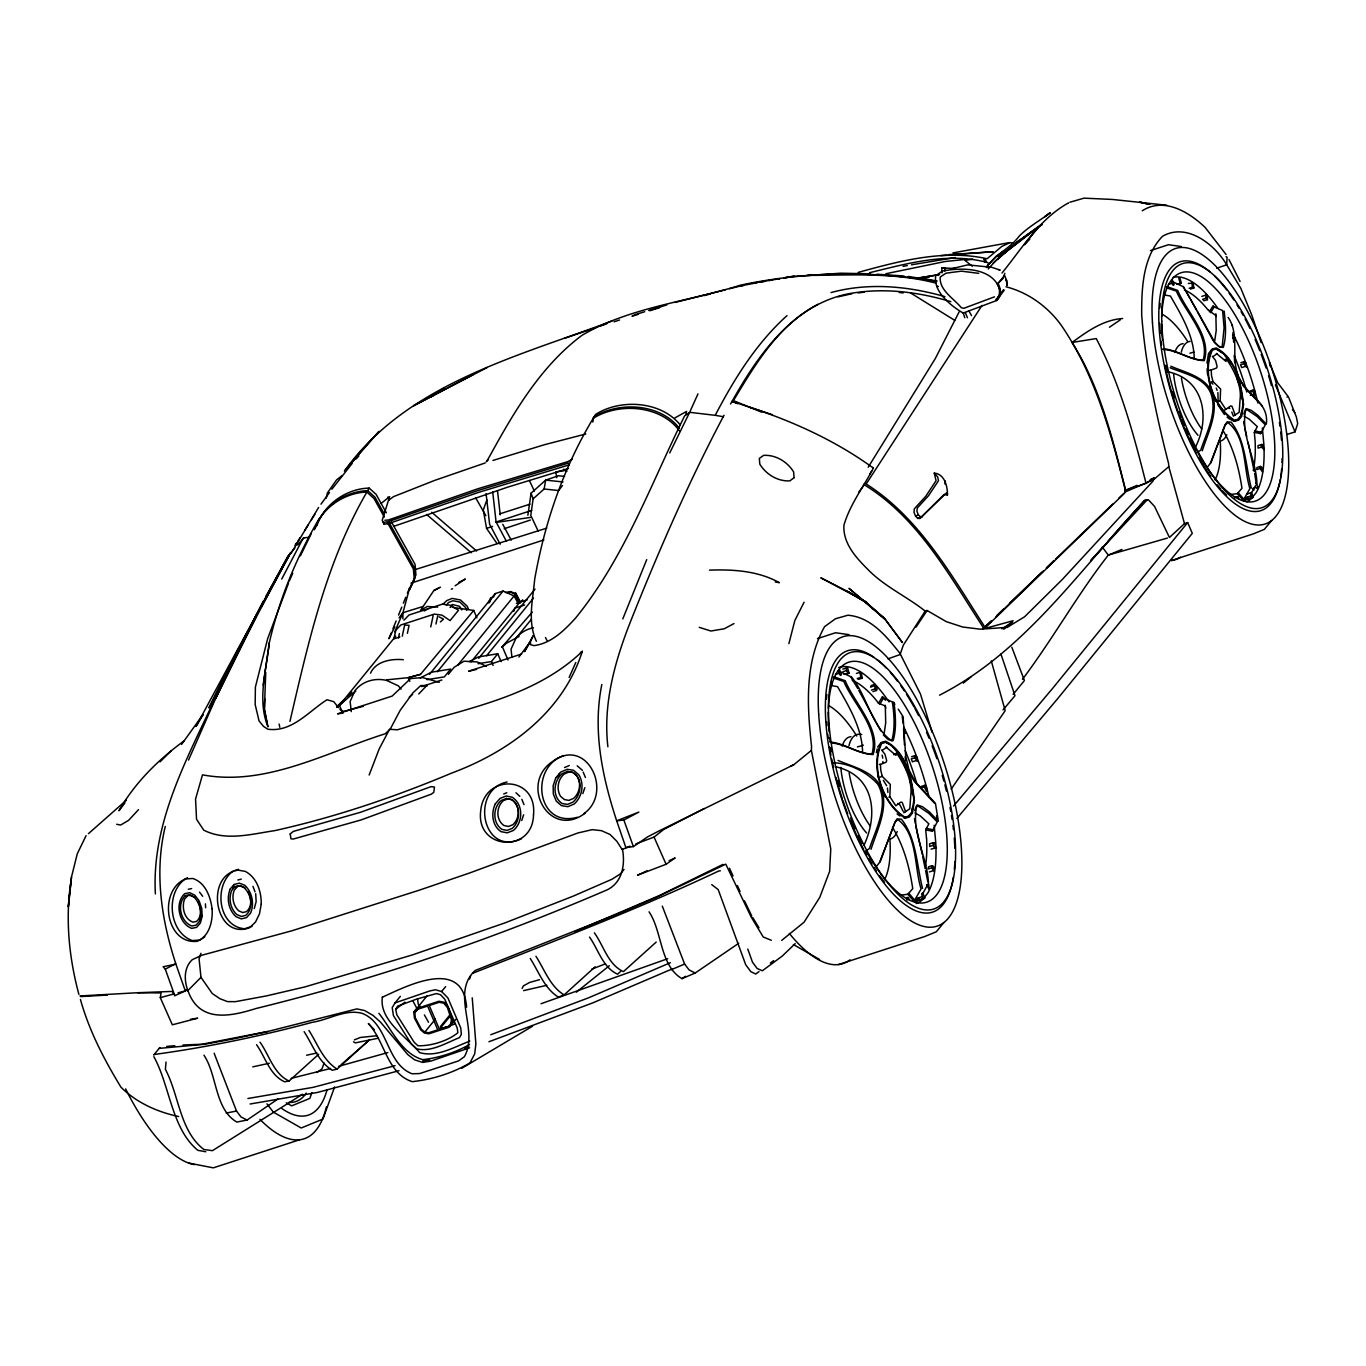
<?xml version="1.0" encoding="UTF-8"?>
<svg xmlns="http://www.w3.org/2000/svg" width="1366" height="1366" viewBox="0 0 1366 1366"><rect width="100%" height="100%" fill="white"/><g stroke="black" fill="none" stroke-linecap="round" stroke-linejoin="round"><path stroke-width="1.5" d="M155.382 893.876C151.114 817.329 192.64 749.029 222.846 681.651M402.868 618.747L402.919 612.719L409.783 587.414L407.375 593.322M893.774 754.664L896.642 753.093L895.959 755.364L885.902 746.963M1224.704 359.463L1226.634 359.275L1225.985 361.427L1216.406 353.435M264.748 698.794L264.389 709.313L266.729 721.487M1218.13 401.519L1217.891 392.537M265.755 672.499L264.389 709.313L268.009 726.832C256.996 700.263 266.37 670.125 269.307 642.72C279.347 599.076 296.32 557.396 319.063 518.841M1125.174 492.119L1125.294 488.704C1112.556 438.793 1100.245 387.295 1072.549 343.293L1072.088 342.473C1087.182 331.375 1103.335 319.832 1122.63 318.517M862.595 752.205C862.202 728.624 849.054 706.512 837.546 686.654L831.587 685.612L831.535 681.497M1194.243 358.421C1193.85 335.968 1181.351 314.931 1170.389 296.012L1164.72 295.039L1164.669 291.112M190.574 1019.241L197.66 1018.199L172.338 1024.807L160.3 997.641L161.051 992.928L137.659 992.723L79.996 995.951M178.041 992.826L185.776 990.76L174.814 995.694L165.269 969.126L163.135 966.752L175.89 964.123L184.734 989.274L187.671 990.794L200.99 977.356L199.077 958.881L200.939 953.331M986.406 267.497C995.114 254.554 1010.123 248.373 1019.446 235.857C1028.632 226.722 1040.089 220.438 1050.352 212.669L1044.785 216.699L1050.352 212.669M914.947 812.872L920.411 816.031L928.863 823.852L925.721 829.879L932.466 831.211L937.23 821.888L928.778 813.333L918.089 806.06L916.466 805.923L914.674 810.601M1244.067 416.169L1249.258 419.174L1257.301 426.619L1254.312 432.356L1260.733 433.62L1265.257 424.758L1257.215 416.613L1247.056 409.68L1245.502 409.544L1243.794 414M166.037 1062.031L165.388 1069.322C179.134 1095.19 179.663 1130.928 203.876 1149.472L212.396 1150.684L302.552 1094.286M450.968 1023.612L451.361 1019.531L447.416 1007.545L443.882 1003.225L439.186 1002.285L429.248 1005.513L439.425 1029.281L448.543 1026.327L453.597 1020.368M451.89 1024.141L452.351 1019.617L448.202 1007.152L444.309 1002.268L438.998 1001.261L417.006 1008.415L413.744 1012.206L414.479 1018.114L420.728 1029.896L424.467 1033.055L428.856 1033.823L449.158 1027.215L455.851 1019.292M1206.929 363.032L1208.534 353.538L1211.42 349.798L1215.364 348.74M486.211 461.896L488.755 457.866C513.531 412.822 540.133 366.6 582.053 335.268C629.88 307.145 687.969 301.698 740.338 285.204C804.454 271.441 871.832 270.639 936.376 281.259M71.22 879.516C65.056 917.815 68.829 957.054 78.887 994.363M903.729 812.804L909.79 808.809L910.78 795.166C912.71 781.642 904.702 764.909 896.642 753.093M1231.791 412.054L1233.396 416.101L1239.15 412.293L1240.089 399.316C1241.933 386.441 1234.301 370.51 1226.634 359.275M71.51 876.921L68.334 906.597L71.51 876.921L77.264 853.818L86.075 835.65M601.843 684.503C592.468 730.349 602.269 776.742 616.544 820.403L625.901 847.637L633.38 846.596L647.74 836.812L658.668 831.126L793.8 764.721L811.387 750.395L811.558 746.348C807.135 706.563 804.454 662.92 824.535 626.687L835.463 618.764L847.876 615.229C870.979 617.039 886.5 636.488 899.921 653.29L920.496 694.116L932.039 732.176M859.965 672.294L860.819 677.382L862.236 678.168L861.383 673.079L859.965 672.294L856.414 673.455M914.861 757.72L915.135 755.569L916.552 756.337L917.406 761.443L914.861 757.72L911.293 758.881L912.42 761.818L915.988 760.657M931.8 867.82L932.09 865.668L933.507 866.454L934.344 871.542L931.8 867.82L928.231 868.981L928.521 866.812L932.09 865.668M1191.733 282.352L1192.535 287.202L1193.884 287.953L1193.081 283.103L1188.335 283.462M1243.965 363.663L1244.238 361.614L1245.587 362.366L1246.407 367.215L1243.965 363.663L1240.584 364.773L1241.66 367.574L1245.058 366.464M1260.101 468.47L1260.374 466.421L1261.723 467.155L1262.525 472.021L1260.101 468.47L1256.703 469.562L1256.976 467.514L1260.374 466.421M269.307 642.72L263.16 685.151M564.534 476.375L558.472 475.761L545.683 480.115L531.067 493.194L533.116 498.846L530.776 515.375L538.119 530.964M382.463 996.753C378.416 1019.821 406.795 1036.982 419.618 1052.605C436.693 1057.66 454.263 1047.005 469.819 1041.097M527.874 515.272L531.067 493.194M884.092 733.969L885.697 722.938L885.339 707.161L884.707 705.693L878.475 703.251L876.801 700.946A113.037 42.363 72 0 0 852.299 680.388M1214.681 341.056L1216.218 330.572L1215.877 315.546L1207.749 309.638M165.269 826.464C154.204 872.225 161.359 919.608 175.787 963.713L165.269 969.126M1125.601 491.794L1153.724 479.568L1168.784 466.643L1168.613 463.586C1156.114 414.786 1145.528 365.183 1141.686 314.88C1141.583 287.867 1142.71 257.013 1162.466 236.318C1186.73 222.231 1214.664 244.309 1226.702 264.799L1240.806 288.277L1251.649 314.709L1261.142 342.627M1150.223 479.62L1153.997 477.98L1152.972 481.122L1062.355 579.44L1024.62 616.766L1007.186 627.404L980.293 629.18L962.688 627.028L946.279 621.632L927.104 610.5L924.56 611.012M533.116 498.846L544.129 488.994L545.683 480.115L563.065 481.959M489.352 602.73L491.64 597.796M905.624 811.711L902.243 802.474L900.911 802.064L895.823 805.752L889.829 796.702L890.325 784.443L882.248 776.383L880.763 770.253L880.421 764.431L886.09 762.245L886.671 760.623L884.98 754.271L881.599 749.968M1235.188 415.059L1231.978 406.265L1230.715 405.873L1225.848 409.39L1220.145 400.767L1220.623 389.105L1212.94 381.438L1211.522 375.599L1211.198 370.049L1216.594 367.983L1217.14 366.447L1215.535 360.385L1212.325 356.287M488.567 602.833L490.428 598.274L493.604 596.891L495.192 593.612L503.047 591.068L514.094 595.952L518.482 603.96L471.014 661.964M398.462 638.076L399.367 633.568M289.934 721.436C308.494 641.781 326.372 560.419 368.547 489.199L369.144 488.106L376.077 494.338L386.339 512.762M402.27 636.18L404.643 625.013L409.083 625.355L407.375 633.329M430.751 626.926L433.124 615.759M435.959 624.023L437.666 616.066M326.235 498.163L327.345 493.024L336.634 479.825L341.637 475.931M876.374 752.666L877.211 748.944M919.881 899.101L915.254 901.799L914.059 901.253L921.06 888.959C914.23 867.017 917.423 834.199 897.906 819.566L894.867 822.264L880.25 861.605L876.699 866.129M1248.763 498.249L1244.358 500.81L1243.214 500.28L1249.89 488.584C1243.367 467.701 1246.407 436.454 1227.846 422.538L1224.943 425.099L1211.044 462.545L1207.254 467.274M911.651 811.114L912.539 807.34M1241.762 410.893L1240.516 416.288L1237.562 420.011L1233.669 421.018L1231.09 419.806M944.948 484.025L945.152 480.9M882.59 762.979L882.931 761.545M289.541 554.801L291.556 551.779M300.435 555.774L311.363 533.423M788.882 643.659L794.858 620.488L804.079 602.201M254.264 908.578L256.142 901.697L255.698 893.671M232.937 888.02L233.91 884.485M1003.788 629.231L1013.094 620.727L987.789 627.677L983.383 628.36L982.291 625.97C948.977 574.762 917.235 516.741 863.534 484.332M1068.536 203.056L1068.519 202.902C1039.594 218.782 1022.297 248.117 1001.995 273.029M470.536 976.058L469.58 979.012M1286.96 434.473L1295.036 431.878L1297.7 423.614L1296.351 416.937L1288.65 397.335M669.75 452.914L689.659 412.31L715.221 415.332C734.157 379.048 756.32 343.242 786.987 315.648M314.419 529.786C321.215 508.118 344.454 492.631 366.822 492.05L373.96 498.488L384.324 517.031M513.77 611.251L514.777 608.194L524.646 604.984M315.239 528.318C322.12 506.666 345.291 491.214 367.676 490.65L374.847 497.036L384.153 513.684M521.71 820.522L523.639 814.802M558.113 777.271L559.445 773.361M316.963 525.654C323.964 504.208 346.793 488.533 369.144 488.106M582.804 793.561L584.87 787.67M418.73 693.996L426.721 685.595L420.813 685.527L412.891 692.886L400.17 710.337L390.198 729.205L385.178 733.798C326.269 752.325 265.96 786.662 202.492 774.846L195.56 799.008L196.533 819.276L203.722 830.118C225.714 841.456 251.395 834.063 274.429 830.699C335.268 817.244 394.364 797.112 451.787 773.036C509.484 751.539 562.963 712.164 582.326 651.343L580.43 652.624M864.08 845.042C878.611 813.777 874.291 775.154 835.36 766.685M1195.643 446.784C1210.566 417.04 1203.873 378.28 1166.513 371.518M932.466 831.211L933.115 829.367M1260.733 433.62L1261.364 431.861M486.877 500.007L483.291 509.894L486.569 528.386L497.002 543.531M311.926 1092.629L309.826 1098.401L291.658 1105.845L286.262 1102.772M334.636 1086.926L322.905 1119.078L301.22 1127.992L273.32 1112.095L266.951 1103.848M295.278 544.949L296.746 542.917L295.193 545.563M288.567 583.026L267.651 638.69L255.391 687.064L255.169 704.583L259.045 720.924L263.484 726.37L267.804 729.205C291.965 732.586 308.682 711.293 327.003 699.751L333.731 701.663L338.563 707.605M324.118 1063.107L321.915 1068.98L316.69 1072.549M369.161 775.017L379.185 748.944L389.515 729.307L397.54 729.785C460.649 709.176 532.723 699.033 582.326 651.343M622.811 618.883L646.716 559.616M391.325 632.8L388.917 638.707L394.808 626.823M392.93 628.838L396.14 620.949M398.548 615.042L401.758 607.136M403.363 603.191L405.77 597.284M370.51 673.216C375.718 661.246 391.547 658.514 403.329 659.727M394.774 631.877L402.919 612.719L423.187 606.419M872.72 467.445L873.386 468.094C863.449 487.047 849.908 504.464 843.915 525.295C842.856 543.344 856.089 557.721 868.025 569.588C884.502 586.595 907.246 596.771 925.192 611.097L903.319 645.179L900.074 654.553L888.02 658.873M487.32 460.905L488.243 459.779M724.048 415.264L722.512 418.064C687.918 483.701 658.344 551.83 630.853 620.71C615.059 660.666 602.884 703.37 607.887 746.758M876.477 690.462L874.974 688.942L874.803 684.366L877.126 688.942L876.477 690.462L872.908 691.623M924.253 786.799L924.902 785.262L926.404 786.782L926.592 791.358L924.253 786.799L920.684 787.943M1206.024 298.215L1205.837 293.861L1207.271 295.295L1207.442 299.649L1204.044 300.759L1202.626 299.308L1206.024 298.215L1207.442 299.649M1252.912 391.342L1253.544 389.891L1254.961 391.342L1255.132 395.696L1252.912 391.342L1249.531 392.452M188.525 760.077L214.94 699.99L256.313 616.561M289.302 581.045L292.734 573.259M697.975 393.886L690.308 410.859M531.442 619.242L515.921 638.315L511.038 649.209L511.926 657.166M569.144 677.434L575.786 662.527M409.459 589.753L415.008 577.989L414.103 567.3L389.31 522.922M410.449 586.595L415.947 574.984L415.059 564.363L391.461 521.983M215.538 698.743L241.441 645.145L290.275 552.889M409.459 589.617L414.359 579.594L413.352 568.939L387.432 522.597M210.945 704.856L237.821 649.977L287.458 557.396M235.02 656.858L240.74 645.52M236.659 651.906L208.896 707.912L263.194 601.296M522.119 988.455L523.434 985.876L529.718 982.41L539.468 979.712M959.188 311.772L935.351 358.473L868.195 467.24M261.043 607.392L289.865 554.186M247.57 632.407L249.517 628.65M251.464 624.911L253.41 621.154M255.357 617.415L264.133 600.545M281.738 579.064L303.32 537.914L309.006 537.316M922.477 894.201L927.89 884.229M1252.093 491.982L1255.525 485.664M871.047 849.259C876.989 830.272 888.327 809.389 881.599 789.224C875.111 771.431 853.545 767.248 838.024 760.418M1202.268 450.797C1207.937 432.715 1218.711 412.839 1212.325 393.647C1206.144 376.709 1185.603 372.747 1170.85 366.225M265.841 596.43L288.841 554.852M288.26 555.911L195.987 726.49L203.09 714.742M265.158 598.701L268.248 593.134M270.297 589.429L276.478 578.296M278.544 574.591L288.738 556.286M879.619 862.236L895.464 821.308L897.018 818.9L901.389 819.173C916.466 838.092 916.74 865.583 922.545 888.412M1210.43 463.159L1225.524 424.194L1227.01 421.906L1231.159 422.162C1245.502 440.176 1245.758 466.335 1251.29 488.072M489.745 600.869L491.436 597.864M730.52 404.012L732.074 401.382C758.847 353.555 795.132 301.715 853.477 292.939C886.039 287.833 919.472 292.256 950.856 301.664M1004.317 275.881L997.368 284.145C1000.185 288.892 1000.8 295.807 995.899 299.444L996.463 300.486C1001.893 296.456 1001.073 288.67 997.965 283.428L1003.003 278.493L1004.83 273.285M879.841 704.207L883.478 698.111L882.47 696.728L878.475 703.251M1210.652 312.729L1214.101 306.923L1213.145 305.625L1209.354 311.824M395.03 1002.9L392.196 1007.613L393.425 1015.57L411.286 1043.914L416.579 1048.832C431.075 1052.486 446.375 1042.804 459.471 1037.614L461.384 1034.267L460.701 1027.847L447.86 997.88L441.611 991.545L435.447 989.752L429.709 990.982L395.03 1002.9L400.358 996.36M366.822 492.05L367.676 490.65M592.844 422.077L593.595 417.193C618.9 401.006 660.239 403.499 679.363 428.241M869.698 474.258L871.764 470.894M395.696 1009.252L397.608 1006.161L416.545 999.127L436.352 993.577L440.501 994.687L444.804 999.246L457.251 1028.137L457.866 1032.73C447.741 1041.029 431.075 1046.151 417.876 1045.741L414.103 1042.173L396.857 1014.836L395.696 1009.252L404.968 1002.115M1004.198 290.275L996.463 300.486M622.418 849.106C625.491 864.678 622.281 883.99 605.206 890.683C492.272 939.227 375.513 979.268 256.091 1008.484C230.615 1016.543 200.239 1022.861 188.576 992.331C184.086 981.949 183.266 968.05 192.282 959.683L201.741 955.278L292.017 930.741L419.396 890.137L469.375 873.079L578.023 832.936L592.212 829.657L601.467 830.665L610.039 834.489L616.834 841.268L622.145 849.532L629.897 846.152M318.585 507.469L291.197 553.196M297.873 541.141L300.144 537.572M304.669 530.418L308.067 525.073M311.465 519.712L314.863 514.367M1003.549 289.694L998.119 297.088M981.983 305.472L866.864 482.949L864.917 483.564M951.18 789.121L1005.188 710.679L991.306 660.973M916.057 627.079L927.104 610.5M181.541 744.436L202.919 714.708M446.358 605.428L448.321 602.645L452.88 600.75L459.796 602.013L465.379 607.255L466.609 610.346M986.867 266.694L996.07 256.262L1003.395 251.173L998.153 256.688M864.2 484.828L858.873 492.05M986.764 266.797L989.155 263.484L986.611 262.306C947.611 252.061 907.553 263.433 869.527 272.722M320.993 504.156L329.462 492.545M331.87 489.216L352.104 463.518M450.541 607.255L452.539 604.54L459.625 606.35L461.793 609.919M795.217 943.616L782.274 956.046L762.348 970.782L757.157 968.494L752.512 962.245L747.783 949.046M518.926 657.029L530.384 641.644L533.235 635.685L524.51 651.616L530.384 641.644L530.606 644.684L534.004 645.623C551.318 643.335 564.431 630.341 575.632 617.995C624.347 558.182 650.762 484.332 684.622 415.879L690.172 412.122M399.094 617.825L402.919 612.719M882.658 750.054L886.824 747.151M1213.332 356.372L1217.294 353.606M562.468 485.511L558.66 490.548L544.129 488.994M124.989 802.849L118.962 810.738C134.841 782.838 158.132 759.872 183.898 741.021M877.621 747.082L880.66 743.155L884.792 742.045M1013.145 694.372L1024.415 680.524L1011.83 647.245M911.224 812.992L908.117 816.919L904.019 817.961M624.006 869.459L620.523 873.83L611.968 879.243L573.276 896.113L504.891 922.921L412.617 954.851L304.789 986.952L266.319 995.934L235.481 1001.654L227.507 1001.62L219.892 998.683L212.259 993.526L200.99 977.356M1022.468 679.295C1052.708 639.151 1077.279 594.842 1108.304 555.091L1121.981 549.439M1253.783 495.653L1256.293 492.477A118.381 44.361 72 0 0 1263.857 444.206L1262.355 427.968M997.983 259.181L1014.87 243.711L1042.258 224.4C1022.997 237.547 1003.566 251.344 988.233 268.965M956.866 818.439L1057.762 698.538L1192.296 533.355L1187.669 522.563L1053.135 687.747L953.588 806.008M1025.029 243.78L1038.058 227.746M901.953 895.02L907.809 894.269L912.761 888.634C909.568 867.581 903.814 845.759 892.561 827.506M1228.256 493.809A107.607 40.314 72 0 0 1231.705 494.355L1237.272 493.655L1241.967 488.277C1238.945 468.248 1233.464 447.467 1222.741 430.085M342.627 712.745L339.451 705.317L395.73 636.163M450.131 607.494L452.539 604.54M429.522 674.309L495.192 593.612M437.376 671.748L503.047 591.068M457.798 665.105L514.094 595.952M507.264 592.759L510.577 592.127L514.897 594.142L519.541 603.021L520.241 602.167L515.392 592.537M519.541 603.021L522.683 599.845M154.221 1054.45L159.873 1047.517M478.732 658.31L535.028 589.139M486.586 655.748L533.491 598.12M477.998 663.722L491.436 661.554L497.77 653.768L501.117 661.588M413.744 1012.206L426.909 996.036M414.786 1012.684L417.62 1009.303L427.575 1006.059L437.752 1029.827L428.651 1032.781L424.792 1032.133L421.411 1029.264L415.366 1017.96L414.786 1012.684L420.062 1006.196M441.611 991.545L445.623 986.645M424.792 1032.133L435.361 1019.138M440.398 1026.583L449.653 1015.211M439.425 1029.281L450.012 1016.287M1003.071 709.876L1014.989 695.704L1000.937 654.075M448.372 674.343L454.161 667.274L463.962 661.212L477.28 661.947L486.433 666.386M1271.626 520.548L1264.37 529.342L1253.39 533.867L1171.26 560.555A151.045 56.655 72 0 0 1180.565 557.226M943.906 922.545L936.291 931.783L924.748 936.513L838.468 964.567M386.698 679.841L408.229 677.656L420.506 674.36L473.729 610.448L476.922 617.876M440.467 587.124L433.876 590.522L420.54 610.329L427.251 606.504L437.666 607.102M185.281 895.703C176.47 904.053 180.585 921.913 191.872 926.011L196.106 925.158L199.214 921.657C202.373 913.359 200.307 903.507 194.074 897.172L189.481 894.901L185.281 895.703L190.95 895.379L194.911 897.325M532.279 612.105L501.749 647.33L506.342 643.266L519.063 636.488M344.386 471.116C406.573 383.931 517.065 356.697 611.968 321.044M234.969 886.722L231.691 890.444C228.395 898.606 230.273 908.51 236.762 914.537L241.423 916.449L245.76 915.374C253.905 908.168 251.464 894.337 243.968 887.558L239.323 885.629L234.969 886.722L240.894 885.971L244.873 887.61M292.273 550.925L294.885 547.971M297.515 545.034L304.055 537.658M356.167 458.959L358.882 455.92M1103.369 546.485L1090.614 560.76L1146.945 500.093L1144.469 500.502L1107.621 541.739M237.206 886.91L234.303 890.12C231.503 897.12 233.125 905.641 238.709 910.815L242.738 912.556L246.495 911.634C252.266 906.683 251.412 897.906 248.339 891.691M187.279 896.113L184.547 899.084C181.524 907.246 184.086 918.908 192.93 922.152L196.602 921.418C202.151 916.381 201.092 907.775 198.207 901.577M138.512 809.645L128.575 820.368L120.652 825.03L116.708 824.279M583.863 813.641C613.744 792.656 586.987 735.779 552.53 761.511C518.636 784.238 549.73 840.141 585.331 813.043M1024.5 244.753L1029.776 239.152M1123.825 493.331L1118.805 498.197M403.943 620.198L408.997 615.007L442.396 604.148L450.114 605.189L458.515 610.243L450.08 620.591L442.021 615.144L434.303 614.102L400.904 624.962L395.85 630.153L393.869 638.878L399.879 636.915M160.078 761.835L171.245 750.719M982.7 629.128L991.289 621.376M995.882 616.92L1043.368 570.954M609.356 965.728L576.35 992.177M1055.594 559.121L1112.778 504.003M919.967 518.414L944.026 494.543L947.406 495.055L947.372 492.904L945.921 493.365L919.967 518.414L917.781 518.414L915.596 516.228L914.025 512.37L914.315 508.818L925.721 496.336L936.069 480.712L934.259 473.097C944.674 474.07 947.628 486.347 947.406 495.055M984.92 626.892L991.067 620.984M997.214 615.093L1003.361 609.202M1009.508 603.311L1041.797 572.354M233.108 871.098C213.335 885.219 217.962 926.694 244.685 928.76L252.061 926.336M336.565 706.854L344.266 699.546M347.357 696.609L351.984 692.238M443.079 604.062L446.784 600.579L452.18 598.41L460.41 599.947L467.155 606.128L468.487 609.321M380.977 503.525L389.634 496.643L382.207 520.292L384.102 524.168L388.644 523.588L478.356 492.443L569.349 464.833M1187.669 522.563L1184.493 523.622L1169.433 537.47L1154.543 506.41L1148.362 499.768L1144.725 500.4C1080.267 568.871 1025.507 651.326 939.552 695.157M369.759 1039.56L337.112 1069.083L332.279 1070.295C318.21 1061.655 312.729 1044.905 304.123 1031.654M595.183 966.804L564.09 994.926L558.438 997.129C544.402 988.455 538.802 971.789 530.264 958.488M1225.848 409.39L1224.021 410.432M455.151 585.758L465.379 579.013L458.908 582.377M256.569 1044.717C265.38 1057.096 269.802 1075.23 284.64 1081.787L289.046 1081.018L318.688 1054.279M620.693 971.38L617.569 974.197C602.799 967.521 598.325 949.49 589.531 937.076M656.209 942.079L623.442 971.619C608.058 964.669 603.635 945.648 594.364 932.824M336.975 707.195L344.898 700.092M993.219 262.887L1009.935 247.929L1002.2 254.81L1033.942 230.273L1002.2 254.81M88.448 833.653L126.321 800.237M341.141 1064.677L368.291 1040.875M339.451 705.317L355.792 691.111M440.347 621.94L443.54 619.208L439.135 616.851M781.728 940.371L804.062 922.204L819.737 897.411L829.64 871.337L830.767 848.952L811.387 750.395M409.305 697.053L412.617 694.372M389.259 499.802L393.51 496.643L434.576 480.439L485.186 462.954M153.743 1055.047L154.478 1054.45C207.7 1047.159 260.394 1036.231 312.285 1022.314C328.728 1019.856 345.444 1008.723 362.246 1013.384C388.678 1023.749 385.741 1063.533 412.003 1073.761L419.618 1073.574L458.549 1060.921L464.355 1056.738C479.398 1030.22 450.165 993.577 475.18 970.458L616.271 914.537L656.021 897.547L725.79 864.149L751.078 916.859L763.253 936.991L771.329 940.286M892.425 702.961L893.415 702.175L894.884 704.327M1247.175 494.168L1251.495 492.306L1253.373 497.173L1247.329 499.58M923.74 898.76L924.731 897.974L922.767 892.869L921.777 893.671L922.272 896.608L923.74 898.76L916.603 901.082M963.32 683.102L971.124 676.836M635.856 843.898L654.058 837.102L663.603 829.538L704.275 808.484M1137.007 485.34L1125.669 490.257L1146.142 483.376L1153.997 477.98M759.018 971.585L755.774 974.009L750.805 971.636L745.716 964.737L718.192 889.59L711.72 884.605M770.373 963.081L773.617 960.657M1014.87 243.711L1040.277 225.288M647.057 870.825L637.58 875.162L666.096 864.268L675.026 858.002M430.717 397.318L443.677 388.422M1109.448 327.242L1120.257 319.849M203.944 1055.184C217.331 1075.144 214.547 1109.072 236.813 1122.067L247.075 1120.052L278.408 1098.674M649.055 911.839C662.476 931.783 659.744 965.66 681.993 978.654L685.459 976.28M681.993 978.654L695.174 973.036L738.716 943.291M382.343 997.231C408.041 985.33 462.937 957.429 466.591 1007.186M374.267 1029.64L368.325 1023.527C384.99 1041.114 386.8 1073.42 412.225 1081.65C432.168 1079.567 452.778 1073.095 470.024 1062.868L474.702 1053.818L475.88 1043.88L472.226 997.795M917.781 518.414L922.494 516.638M187.501 877.655C165.064 889.864 167.916 931.902 192.196 940.542L199.709 940.081L204.832 936.854M1197.367 452.317L1200.731 450.165C1206.537 432.544 1217.43 412.976 1211.147 394.142C1205.119 377.494 1184.646 373.84 1170.099 367.744M865.89 850.847L869.425 848.593C875.999 828.547 889.386 805.018 877.894 784.34C867.342 772.285 849.054 762.962 833.123 762.774M817.995 304.294C778.757 324.63 755.483 363.971 733.457 400.614L761.596 412.156M469.58 1044.461C455.459 1052.554 439.032 1057.813 422.879 1059.657C401.741 1053.954 391.547 1029.127 378.86 1013.299M1001.91 628.804L1012.65 622.196M461.674 1068.349L532.552 1026.207M592.759 418.594C618.644 402.082 661.042 405.087 679.773 431.246M674.872 417.911L686.586 411.422L685.698 414.837M424.245 610.961L427.951 608.843M1244.324 499.136L1247.961 497.122M915.22 900.04L919.045 897.923M464.645 1048.695L468.914 1046.339M632.458 315.905L633.653 315.256M734.003 623.562L724.322 628.753L710.901 631.024L699.255 627.335M915.596 516.228L918.311 514.777L920.411 516.707M563.441 755.757C529.069 767.538 536.94 828.53 577.442 817.261M623.852 820.027L638.878 812.07L616.664 820.812L623.852 820.027L633.38 846.596M473.319 374.472L413.608 405.753L487.184 367.522M433.876 590.522L438.81 587.978M469.648 1047.807L430.853 1061.109L422.589 1062.424L414.632 1059.845L407.871 1054.689L380.533 1022.144L373.038 1015.416L364.585 1010.516L356.868 1008.911L267.787 1031.484L234.337 1038.723L204.78 1044.273L159.173 1048.371M572.269 459.335L567.624 461.708L477.349 488.926L388.388 520.002L384.87 520.275M420.25 677.929L431.468 672.192L450.66 669.084L444.326 676.887L427.046 679.67M469.238 661.656L478.578 656.875L497.77 653.768M790.743 766.206L793.8 764.721M723.007 864.371L659.846 895.328L574.762 931.68M669.118 860.682L674.787 858.104M472.978 973.155C555.518 940.662 638.485 908.919 718.789 870.979L720.36 870.808M670.347 962.706L588.661 997.778L490.77 1034.728M672.618 968.75L592.656 1002.934L488.926 1041.746M567.436 771.449L561.989 773.788C553.35 781.13 552.052 797.095 562.297 803.601L567.573 804.386L572.969 802.098C581.472 794.927 582.958 779.508 573.379 772.661L567.436 771.449L572.832 772.371L577.152 776.11C581.472 783.196 579.816 792.946 573.6 798.393L568.905 800.374L564.397 799.588L560.521 796.31C556.269 789.172 557.806 779.508 564.09 774.061L568.785 772.063M564.534 767.538L569.28 765.523M671.423 969.655L684.605 964.037L689.079 969.894L695.174 973.036M1219.206 401.177L1220.145 400.767M888.839 797.112L889.829 796.702M160.3 997.641L174.182 993.867M1142.283 210.774C1163.952 196.772 1189.035 212.054 1205.153 227.439L1226.087 254.52M354.357 1039.902L360.317 1037.477L376.589 1035.77M503.73 793.936L506.786 792.741M506.342 798.478L501.271 800.459C492.682 807.596 492.46 823.032 501.988 829.401L507.093 830.408L512.165 828.428C520.668 821.256 520.975 805.923 511.43 799.486L506.342 798.478L512.165 799.776C520.309 805.359 520.053 818.456 512.848 824.74L508.442 826.464L503.969 825.525C495.773 819.976 496.08 806.743 503.473 800.596L507.742 798.956M591.683 969.194L605.462 963.815M994.482 296.849L963.747 308.34L961.271 307.657C953.844 298.471 939.057 290.224 940.218 277.042L946.006 273.183L961.408 271.151L978.654 273.337M449.329 1026.003L454.844 1023.988M667.718 958.693L540.97 1003.754M1212.94 381.438L1210.891 382.121L1212.957 384.153M421.565 686.603L441.867 679.995M882.248 776.383L880.097 777.1M393.596 526.388L507.537 487.184L568.512 468.487M1286.977 397.096L1288.24 396.652L1277.637 382.668L1269.441 362.571L1270.312 366.344M564.875 338.222L594.739 327.977M600.699 325.928L606.675 323.879M1216.696 268.214L1226.702 264.799L1227.078 257.218L1226.07 256.654M504.191 528.727L530.401 520.036M234.918 870.501L238.555 869.305M495.67 522.154L531.733 510.389M614.034 321.813L619.583 320.003M1150.445 250.593L1168.476 244.719L1181.317 246.529M1168.374 284.435L1171.772 283.343L1173.172 285.392L1174.111 284.64L1172.233 279.774L1171.772 283.343M1176.775 284.316L1181.351 283.206L1179.968 278.186L1178.79 278.186L1180.173 283.206M1177.97 284.316L1181.351 283.206M1189.137 288.311L1192.535 287.202M1190.486 289.063L1193.884 287.953M486.569 528.386L492.614 526.422M1201.824 296.405L1205.222 295.312M410.978 583.145L543.907 539.929M451.309 589.173L452.556 588.763M1209.098 370.357L1211.198 370.049M1240.857 362.724L1244.238 361.614M516.382 603.43L527.293 599.811M1250.146 390.983L1253.544 389.891M1250.317 395.337L1253.715 394.245M521.573 654.024L468.623 671.218L476.597 669.408M1261.399 444.531L1258.018 445.623L1258.12 448.15L1261.501 447.041L1261.399 444.531L1262.594 444.531L1263.977 449.551L1261.501 447.041M1234.301 497.805L1237.698 496.695L1238.979 499.205M1245.929 497.531L1251.034 495.875L1252.434 497.924M817.483 638.622L835.531 632.748L849.02 634.661M1248.268 498.812L1253.373 497.173M842.805 669.067L847.62 667.906L849.071 673.182L844.256 674.343L849.071 673.182M842.907 671.713L846.476 670.552L846.374 667.923M835.429 674.48L838.997 673.318L840.466 675.47L841.456 674.684L839.492 669.596L838.502 670.382L838.997 673.318M860.819 677.382L857.25 678.543L858.668 679.329L862.236 678.168M874.803 684.366L871.235 685.527L870.569 687.064L874.138 685.903M871.423 690.103L874.974 688.942M911.583 756.713L915.135 755.569M921.35 786.423L924.902 785.262M933.166 842.668L929.597 843.829L929.717 846.459L933.268 845.315L933.166 842.668L934.412 842.668L935.864 847.945L931.066 849.106M929.375 871.918L932.927 870.757M916.91 898.35L922.272 896.608M921.162 899.135L924.731 897.974M299.581 1139.79L213.301 1167.845L188.593 1163.029M499.58 513.94L529.906 504.191M507.093 782.001C469.904 789.616 481.874 857.302 521.505 838.741M414.957 569.673L546.759 528.13M632.048 316.246L637.973 314.419M649.806 310.748L659.676 307.691M634.644 314.812L644.684 311.738M648.713 310.492L666.779 304.942M492.938 460.444L544.522 444.701L585.758 433.995M1069.902 202.236L1084.006 198.155L1112.231 199.436L1166.837 205.242M568.58 463.04L477.588 490.65L387.876 521.795L383.334 522.375L384.102 524.168M1189.888 353.231L1193.952 352.069M1167.384 538.067L1108.304 555.091L1102.26 547.049M857.404 746.929L863.414 745.204M441.799 1028.308L447.485 1026.686M387.842 1052.571L338.512 1066.351M395.064 1065.685L313.309 1087.302L247.912 1098.503M399.026 1070.722L317.305 1092.476L250.115 1104.001M858.138 272.415C899.921 260.906 944.094 249.141 987.106 258.755L1001.841 246.392L1010.174 242.567L1013.692 243.387M363.254 706.307L344.574 711.225L341.944 711.191L339.775 709.074M546.81 985.296L523.588 990.623M330.555 1068.485L291.197 1078.355M703.951 295.619L710.047 294.066M740.509 286.262L744.572 285.221M674.804 302.484L725.431 289.78M729.495 288.755L749.746 283.684M237.838 879.994L241.304 879.123M952.222 268.573L967.76 264.867L991.665 267.292L1000.168 270.126L998.546 269.58M831.04 292.563C868.315 282.301 908.253 286.075 944.999 296.678M837.956 296.849L852.094 293.707M378.28 1038.211L355.28 1042.89L353.538 1041.797M252.795 1066.846L269.341 1063.26M306.582 1055.235L316.912 1052.998M885.8 273.746L945.17 261.504L966.035 259.352M188.32 889.232L191.616 888.583M420.506 674.36L408.229 677.656L409.817 681.361M226.244 1113.068L236.506 1111.053L240.979 1116.927L247.075 1120.052M267.787 1031.484L201.912 1044.239L182.959 1045.024M505.505 592.554L510.696 591.546L515.58 593.783L520.275 602.782M1009.013 242.67L952.939 252.915M746.604 284.691L756.952 282.796M761.084 282.045L765.216 281.294M769.365 280.525L779.713 278.63M783.845 277.879L794.192 275.983M903.063 266.336L907.246 265.585M911.446 264.816L955.363 257.525M918.977 277.793L938.903 274.839M919.045 278.032L939.586 274.378M925.106 277.964L929.204 277.247M751.761 283.343L771.995 279.962M776.025 279.279L780.071 278.613M784.118 277.93L788.165 277.264M792.212 276.581L840.636 273.2L870.535 273.815M972.797 259.13L964.977 260.428L972.285 266.216M1072.088 342.473L1096.232 338.563C1119.949 383.47 1133.251 432.868 1145.664 481.856L1146.142 483.376M564.278 470.672L555.86 471.902L556.747 477.724M497.736 522.205L530.281 517.441M343.037 713.086L337.59 713.855L392.196 696.062L410.568 678.578L422.538 677.553L439.237 682.351M423.443 686.347L427.216 685.834M422.811 1061.006L429.675 1060.067M715.221 415.332L723.331 416.698M858.121 292.939L864.149 292.187M166.686 1046.407L174.831 1045.724M940.815 255.613L947.099 255.152M951.282 254.827L993.167 251.737L948.755 254.622M80.611 996.599L107.351 995.063M942.096 272.841L941.772 267.907L954.697 268.487M137.659 992.723L172.218 991.426L174.831 995.592M807.46 275.42C850.42 275.232 894.149 272.193 936.137 283.172M709.466 570.134C733.218 569.28 758.215 570.851 779.388 582.684L775.239 581.933M1232.542 335.268L1235.001 337.778L1235.103 340.288L1232.644 337.778M873.386 468.094L872.293 467.326C835.207 440.586 793.134 421.428 749.797 407.29M1236.52 496.695L1237.698 496.695M904.292 733.166L905.538 733.149L904.087 727.873M879.345 764.379L880.421 764.431M876.818 274.224L904.053 276M1162.705 349.44C1177.253 349.918 1189.718 360.214 1204.249 360.658C1212.001 336.224 1186.627 312.165 1177.68 290.395L1166.803 286.587M831.45 742.95C845.913 744.129 858.514 754.134 873.113 754.561C881.616 729.546 854.245 703.097 845.212 680.729L833.789 676.733M1163.217 348.706C1177.082 349.952 1189.137 359.548 1203.105 360.265C1210.378 335.968 1185.449 312.49 1176.348 291.06L1166.581 287.85M829.999 741.994C844.581 743.309 857.25 753.4 871.918 754.134C879.567 728.607 853.374 703.951 843.795 681.446L833.26 677.963M899.255 292.495L903.148 292.939M941.772 267.907L945.579 268.402M453.136 607.443L473.729 610.448M908.202 276.461L937.11 280.986M205.788 1151.743L197.865 1150.343C171.433 1128.606 170.033 1085.902 153.846 1056.652M1254.756 430.888L1260.852 432.151M926.182 828.325L932.585 829.674M882.47 696.728L885.527 700.263M1149.865 204.439L1139.517 202.048L1147.662 203.995M737.64 402.885L732.074 401.382L771.841 414.53M178.69 1116.568C157.227 1111.89 136.668 1102.84 120.959 1087.182C104.157 1059.623 89.132 1030.715 80.44 999.519M1005.974 286.775C1028.137 292.461 1047.534 306.496 1060.989 324.886C1094.695 373.908 1110.695 431.776 1124.986 488.823L1124.696 493.075L986.542 626.533L984.766 627.592L983.674 625.184C950.702 574.01 918.806 517.185 866.01 483.888M737.981 403.346L732.074 401.382L737.691 403.687M897.684 803.515L899.921 804.864L903.182 811.387M1216.662 349.337L1223.321 353.555M886.158 742.66L888.89 743.907M1172.199 281.464L1182.819 286.519L1184.339 288.397M839.458 671.355L850.608 676.665L857.746 688.515M289.046 1081.018C273.712 1073.932 269.239 1055.03 260.001 1042.156M1214.903 307.35L1214.101 306.923L1222.587 310.526L1224.09 327.806L1222.16 346.981L1218.609 346.435L1213.981 342.029M884.314 698.538L883.478 698.111L892.391 701.902C894.098 714.333 895.276 727.856 891.947 740.184L888.207 739.604L883.341 734.993M793.39 944.555L819.549 959.461M910.371 292.819L954.749 320.361M563.629 469.204L566.89 471.372M564.09 994.926C550.02 986.286 544.522 969.536 535.916 956.285M337.112 1069.083C323.076 1060.426 317.475 1043.744 308.938 1030.459M1227.061 417.176L1229.793 419.208M897.086 813.931L899.955 816.065M1228.615 407.666L1229.759 408.554M577.186 765.831L582.445 770.304M426.602 514.453L471.253 552.752M431.69 512.25L476.58 550.976M515.972 792.775L519.831 796.344M1255.832 483.086L1258.052 487.44L1257.437 488.891L1256.003 487.44L1252.622 488.55L1254.039 489.984M1262.406 406.163L1243.419 386.151L1238.603 377.238M1237.272 493.655L1243.214 500.28M907.809 894.269L914.059 901.253M934.259 473.097L937.691 476.973L938.493 480.747L928.436 495.79L917.269 508.015L916.91 511.277L918.311 514.777M1238.313 492.802L1243.521 498.914M908.902 893.381L914.383 899.801M680.2 424.877C660.99 401.006 620.369 398.479 595.491 414.513L594.893 415.606C564.192 465.55 544.778 521.795 534.669 579.406C532.825 599.828 527.293 621.803 536.377 641.303M401.041 689.096L398.377 685.834L386.51 680.388A34.526 31.111 39.1 0 0 354.989 690.633L350.123 701.526L351.284 711.601M1183.332 286.416L1214.784 342.251L1219.633 346.998L1223.287 347.391C1226.77 335.729 1225.439 322.922 1224.158 311.055M851.155 676.546C867.188 695.875 871.303 726.336 891.81 741.021L893.125 740.611C896.779 728.368 895.396 714.913 894.03 702.431M1292.424 409.544L1294.814 412.566M1224.414 414.53L1217.755 404.626M1224.585 355.177L1227.112 358.421M893.159 747.1L898.452 753.895M883.358 780.31L886.636 785.672M199.521 892.135L202.714 896.318M1228.154 317.407C1240.874 335.592 1228.956 361.358 1240.704 380.704C1249.207 396.464 1269.014 403.26 1266.35 424.177L1257.847 415.264L1251.324 410.363L1246.116 408.571C1239.457 433.244 1256.447 458.976 1256.959 484.145M898.23 709.108L903.114 716.689L905.675 756.115L909.073 770.065L915.203 781.642L935.42 803.276L938.374 821.29L929.426 811.916L922.562 806.777L917.115 804.898C910.115 830.818 927.958 857.848 928.504 884.28M1168.784 466.643L1184.493 523.622M475.556 497.617L485.869 515.699M752.803 917.679L758.967 927.736M1213.196 340.749L1197.401 311.687M1228.375 360.043L1230.288 363.39M899.477 755.671L902.499 760.947M968.801 310.765L971.516 315.563M420.284 1007.698L418.235 1004.061L417.535 998.819M424.399 1014.938L428.497 1022.195M1185.227 289.968L1189.615 297.805M1190.589 299.547L1196.428 309.962M858.77 690.342L875.777 721.521M876.63 723.075L880.848 730.912M413.181 1001.466L417.057 1008.689M502.773 524.305L511.225 540.133M506.41 541.278L496.08 521.949L492.716 492.067M500.195 544.249L489.609 524.237L486.074 493.57M516.536 595.064L520.241 602.167M545.461 637.495L546.981 640.415M846.476 670.552L847.825 673.199M933.268 845.315L934.617 847.945M909.602 900.109L908.253 897.479L907.024 897.479L907.126 900.126M1228.99 259.557L1240.072 281.43M910.729 775.598L914.281 781.335L934.481 803.225M744.504 900.894L751.778 916.005M529.376 480.508L534.379 491.094M729.512 868.247L733.03 875.947M737.401 885.595L740.03 891.383M1295.036 431.878L1275.417 384.802M666.096 864.268L654.058 837.102M985.262 259.181L986.611 262.306M983.742 259.096L985.142 262.323M502.466 647.023L508.032 660M491.436 661.554L493.109 665.464M387.91 497.019L389.139 499.888M909.978 773.788L906.546 764.379M583.18 772.097L585.433 777.476M1231.944 324.63L1232.439 325.859M902.209 716.706L903.131 723.177M903.507 762.706L906.99 771.192M521.846 799.315L524.015 804.625M965.335 312.626L967.418 317.749M1216.235 388.115L1217.106 390.283M1212.581 393.152L1215.86 401.245M881.89 788.694L885.305 797.198M1004.864 275.83L1006.64 281.02M684.605 964.037L662.305 906.136M214.138 1053.254L236.506 1111.053M252.966 886.346L255.015 891.827M1209.73 384.768L1211.437 389.788M1237.05 378.177L1239.321 384.888M1236.674 371.842L1237.886 375.496M963.081 312.49L964.755 317.732M928.812 884.707L929 889.283L926.66 884.707M1248.029 442.243L1254.21 471.287M1244.904 428.343L1246.714 436.437M915.749 825.32L922.323 854.535M877.723 774.522L878.492 778.091M910.337 781.813L911.088 785.399M279.125 724.082L279.791 727.293M882.146 755.125L882.778 758.181M1254.637 473.37L1256.379 484.093M922.733 856.567L925.209 868.742M925.619 870.774L927.838 881.77M1243.623 421.616L1244.443 426.329M914.486 818.61L915.357 823.544M1250.556 493.075L1251.034 495.875M1215.842 313.753L1216.303 316.553M936.53 815.963L937.008 818.917M885.305 705.283L885.783 708.22M905.112 756.764L905.624 760.828M497.531 490.923L500.229 514.811M887.439 788.045L887.883 792.451M1241.455 395.133L1241.814 398.906M912.215 790.777L912.59 794.739M1254.312 432.356L1255.081 440.552A107.607 40.314 72 0 1 1253.254 470.502M934.156 825.269L935.744 842.327A124.374 46.598 72 0 1 927.804 893.04L922.511 899.699A124.374 46.598 72 0 1 916.159 903.524M925.721 829.879L926.524 838.485M1207.049 368.888L1207.544 374.557M1232.935 332.433L1233.669 342.251M903.558 729.034L904.48 745.033M1234.283 355.348L1234.693 362.758M205.412 903.848L205.634 907.775M944.726 267.736L944.879 271.049M194.331 1164.6A152.189 57.082 72 0 1 125.621 1088.89M326.44 1106.767A158.695 59.523 72 0 1 259.95 1119.352M306.257 1093.09A120.703 45.317 72 0 1 288.892 1102.396M327.089 1089.59A137.488 51.601 72 0 1 281.806 1108.492M884.587 882.334A135.336 50.747 72 0 1 879.755 875.828M876.289 870.774A135.336 50.747 72 0 1 874.12 867.444M871.969 863.995A135.336 50.747 72 0 1 868.776 858.633M866.676 854.945A135.336 50.747 72 0 1 864.627 851.189M863.688 849.43A135.336 50.747 72 0 1 850.642 821.308M847.723 813.914A135.336 50.747 72 0 1 842.993 800.715M842.361 798.803A135.336 50.747 72 0 1 836.026 777.493M833.533 767.419A135.336 50.747 72 0 1 831.74 759.12M830.921 755.005A135.336 50.747 72 0 1 829.504 746.895M828.223 738.272A135.336 50.747 72 0 1 827.711 734.02M826.891 725.705A135.336 50.747 72 0 1 826.601 721.675M826.464 699.05A135.336 50.747 72 0 1 826.823 694.491M849.994 959.837A158.695 59.523 72 0 1 789.343 933.439M829.333 705.983A97.891 36.711 72 0 1 856.738 736.035M889.829 838.28A97.891 36.711 72 0 1 884.536 879.721M870.432 826.293A54.811 20.558 72 0 1 849.14 772.763M848.986 745.682A54.811 20.558 72 0 1 861.707 734.549M897.189 831.57A54.811 20.558 72 0 1 889.078 839.202M866.556 832.953A54.811 20.558 72 0 1 840.79 767.402M842.156 746.109A54.811 20.558 72 0 1 850.916 736.667M926.592 838.639A113.037 42.363 72 0 1 925.55 865.549M838.69 667.581A124.186 46.546 72 0 1 889.061 701.953M903.643 726.934A124.186 46.546 72 0 1 928.982 796.959M905.231 750.702A112.866 42.295 72 0 1 916.91 783.999M953.417 877.006A137.42 51.498 72 0 1 886.107 885.783A137.42 51.498 72 0 1 825.645 718.448A137.42 51.498 72 0 1 874.018 657.319M876.852 659.419A137.42 51.498 72 0 1 886.568 668.298M890.393 672.465A137.42 51.498 72 0 1 897.582 681.344M900.945 685.971A137.42 51.498 72 0 1 904.275 690.837M906.461 694.218A137.42 51.498 72 0 1 913.974 706.888M914.913 708.595A137.42 51.498 72 0 1 918.635 715.63M926.541 732.347A137.42 51.498 72 0 1 929.034 738.152M932.124 745.853A137.42 51.498 72 0 1 936.854 758.676M942.216 775.478A137.42 51.498 72 0 1 943.821 781.113M944.845 784.869A137.42 51.498 72 0 1 946.416 791.051M950.002 807.426A137.42 51.498 72 0 1 950.753 811.455M951.453 815.485A137.42 51.498 72 0 1 952.085 819.463M952.905 825.354A137.42 51.498 72 0 1 953.434 829.64M954.253 838.092A137.42 51.498 72 0 1 954.851 848.218M954.851 861.553A137.42 51.498 72 0 1 954.322 869.561M828.411 708.408A126.133 47.264 72 0 1 897.428 694.201A126.133 47.264 72 0 1 945.255 873.335A126.133 47.264 72 0 1 866.778 852.094M862.014 843.266A126.133 47.264 72 0 1 858.343 835.838M855.082 828.752A126.133 47.264 72 0 1 850.54 818.046M839.629 786.355A126.133 47.264 72 0 1 838.041 780.652M831.672 751.693A126.133 47.264 72 0 1 831.006 747.612M830.152 741.618A126.133 47.264 72 0 1 829.674 737.674M829.094 731.835A126.133 47.264 72 0 1 828.308 712.215M1226.583 495.073A128.814 48.305 72 0 1 1222.348 490.753M1220.948 489.199A128.814 48.305 72 0 1 1217.14 484.742M1210.788 476.41A128.814 48.305 72 0 1 1199.109 457.986M1196.155 452.641A128.814 48.305 72 0 1 1179.712 416.186M1178.277 412.344A128.814 48.305 72 0 1 1164.857 364.995M1161.51 345.171A128.814 48.305 72 0 1 1161.015 341.124M1160.246 333.202A128.814 48.305 72 0 1 1159.666 323.213M1159.854 307.828A128.814 48.305 72 0 1 1160.178 303.491M1162.568 314.419A93.178 34.953 72 0 1 1187.344 340.954M1220.248 441.628A93.178 34.953 72 0 1 1215.108 479.808M1201.704 428.941A52.181 19.568 72 0 1 1181.419 377.989M1181.283 352.206A52.181 19.568 72 0 1 1190.11 341.363M1226.822 434.764A52.181 19.568 72 0 1 1219.428 441.235M1197.999 435.276A52.181 19.568 72 0 1 1173.582 373.925M1174.931 352.172A52.181 19.568 72 0 1 1183.11 343.634M1184.322 289.934A107.607 40.314 72 0 1 1207.646 309.501M1234.471 356.304A107.607 40.314 72 0 1 1246.817 392.076M1251.239 498.778A118.21 44.293 72 0 1 1246.765 501.783M1173.138 277.366A118.21 44.293 72 0 1 1218.045 308.579M1233.31 334.38A118.21 44.293 72 0 1 1257.881 402.987M1280.301 479.449A130.812 49.005 72 0 1 1213.93 482.13A130.812 49.005 72 0 1 1158.812 319.678A130.812 49.005 72 0 1 1209.849 271.766M1214.647 276.12A130.812 49.005 72 0 1 1226.719 289.916M1229.127 293.144A130.812 49.005 72 0 1 1233.891 300.008M1237.015 304.891A130.812 49.005 72 0 1 1239.082 308.272M1241.131 311.738A130.812 49.005 72 0 1 1243.145 315.29M1245.126 318.927A130.812 49.005 72 0 1 1249.958 328.403M1255.098 339.519A130.812 49.005 72 0 1 1259.742 350.652M1261.211 354.443A130.812 49.005 72 0 1 1266.043 367.932M1268.57 375.735A130.812 49.005 72 0 1 1271.456 385.571M1279.396 422.435A130.812 49.005 72 0 1 1279.942 426.192M1280.693 432.134A130.812 49.005 72 0 1 1281.479 440.176M1282.145 458.549A130.812 49.005 72 0 1 1282.042 462.511M1281.632 469.067A130.812 49.005 72 0 1 1280.676 477.212M1161.698 316.741A120.071 44.993 72 0 1 1227.71 303.662A120.071 44.993 72 0 1 1272.736 474.583A120.071 44.993 72 0 1 1197.299 451.856M1196.394 450.199A120.071 44.993 72 0 1 1190.179 438.025M1188.488 434.405A120.071 44.993 72 0 1 1186.012 428.856M1184.407 425.099A120.071 44.993 72 0 1 1182.068 419.362M1181.317 417.45A120.071 44.993 72 0 1 1179.131 411.593M1174.418 397.745A120.071 44.993 72 0 1 1172.609 391.718M1167.469 371.706A120.071 44.993 72 0 1 1166.223 365.764M1162.415 339.946A120.071 44.993 72 0 1 1161.595 324.101M515.921 638.315A34.526 31.111 39.1 0 1 533.508 627.762M999.963 290.121L999.929 294.971L996.155 300.691L963.167 313.07C950.907 305.882 932.91 291.624 935.761 275.659L942.489 271.049C961.647 267.292 993.15 267.19 999.963 290.121M212.123 908.936C212.857 921.128 209.596 935.966 197.285 941.311C165.303 944.811 157.91 890.461 185.417 878.97L192.794 878.475C205.498 882.641 210.535 896.813 212.123 908.936M1007.101 284.401L1007.049 285.494L1006.298 279.432L1007.101 284.401M290.19 833.96L290.975 838.792L293.212 839.048L361.068 819.942L431.4 794.124L433.773 792.365L434.473 787.055L431.093 786.628L360.624 812.258L293.314 831.416L290.19 833.96M913.871 800.049L911.976 812.224L908.834 816.1L904.89 817.124C882.743 803.345 870.176 767.111 881.753 743.377L885.919 742.25C906.136 752.751 911.6 779.201 913.871 800.049M914.383 800.63L912.437 813.111L909.244 817.073L905.129 818.149C882.453 803.993 869.408 766.702 881.429 742.387L885.663 741.209C906.426 752.017 912.061 779.201 914.383 800.63M1243.043 403.96L1241.233 415.537L1238.245 419.242L1234.488 420.199C1213.418 407.102 1201.448 372.611 1212.462 350.02L1216.423 348.945C1235.667 358.951 1240.874 384.119 1243.043 403.96M1243.521 404.507L1241.66 416.391L1238.62 420.165L1234.727 421.189C1213.128 407.717 1200.714 372.218 1212.154 349.064L1216.184 347.954C1235.957 358.234 1241.318 384.119 1243.521 404.507M261.248 904.036L259.472 913.888L255.493 922.084L249.636 927.685C215.179 940.815 203.995 875.452 238.026 870.125L245.317 871.388C256.962 877.621 261.401 891.537 261.248 904.036M533.508 814.887C532.689 853.63 475.949 850.079 480.661 811.302C483.684 773.276 537.504 775.29 533.508 814.887M202.168 916.21L200.409 922.972L196.619 927.377L191.667 928.368C178.775 923.467 174.507 903.097 184.683 893.688L189.652 892.698L194.826 895.191L199.077 900.775L201.741 908.356L202.168 916.21M230.256 888.976C226.346 898.299 228.429 909.841 236.028 916.688L241.355 918.891L246.58 917.593L250.593 913.086C254.469 903.729 252.249 892.305 244.856 885.322L239.409 883.153L234.201 884.451L230.256 888.976M495.277 803.891C490.94 813.111 492.016 825.645 501.032 831.655L507.264 832.833L513.36 830.46C523.246 822.195 523.417 804.557 512.301 797.266L506.205 796.002L500.11 798.393L495.277 803.891M555.808 777.817L553.162 785.655L553.315 794.039L556.252 801.091L561.392 805.599L567.863 806.674L574.215 803.976C582.292 796.737 584.546 784.084 578.808 774.761L573.566 770.287L567.249 769.297L560.897 771.995L555.808 777.817M938.066 286.484L937.127 286.519L938.066 286.484M360.59 451.736L345.291 470.143L378.997 431.4L360.59 451.736M1054.091 560.572L1046.424 567.983L1054.091 560.572M1019.907 239.972L1000.527 256.023L1019.907 239.972M794.056 477.69L789.872 480.883C777.766 481.566 766.019 474.344 759.803 464.15L759.342 458.43L763.577 455.373C775.683 454.622 787.379 461.742 793.629 471.919L794.056 477.69M849.925 592.639L820.829 577.801L864.968 601.296L885.475 619.669L902.414 642.549L884.024 617.842L849.003 588.37L885.475 619.669L864.968 601.296L847.279 591.324L866.949 602.952L849.925 592.639M818.695 714.247A152.189 57.082 72 0 0 932.841 927.07A152.189 57.082 72 0 0 918.669 702.944A152.189 57.082 72 0 0 818.695 714.247M828.479 713.018A134.824 50.508 72 0 0 925.994 909.927A134.824 50.508 72 0 0 921.538 719.472A134.824 50.508 72 0 0 828.479 713.018M1152.443 322.291A144.864 54.333 72 0 0 1261.091 524.868A144.864 54.333 72 0 0 1247.602 311.533A144.864 54.333 72 0 0 1152.443 322.291M1161.749 321.112A128.319 48.083 72 0 0 1254.569 508.545A128.319 48.083 72 0 0 1250.334 327.259A128.319 48.083 72 0 0 1161.749 321.112"/></g></svg>
